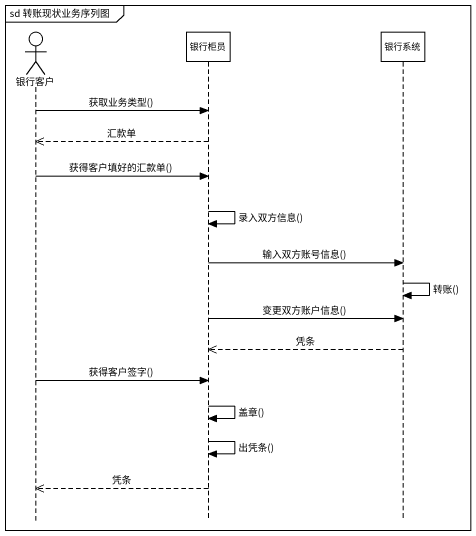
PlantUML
@startuml
mainframe sd 转账现状业务序列图
hide footbox
actor 银行客户
participant 银行柜员
participant 银行系统

银行客户 -> 银行柜员 : 获取业务类型()
银行柜员 -->> 银行客户 : 汇款单
银行客户 -> 银行柜员 : 获得客户填好的汇款单()
银行柜员 -> 银行柜员 : 录入双方信息()
银行柜员 -> 银行系统 : 输入双方账号信息()
银行系统 -> 银行系统 : 转账()
银行柜员 -> 银行系统 : 变更双方账户信息()
银行系统 -->> 银行柜员 : 凭条
银行客户 -> 银行柜员 : 获得客户签字()
银行柜员 -> 银行柜员 : 盖章()
银行柜员 -> 银行柜员 : 出凭条()
银行柜员 -->> 银行客户 : 凭条
@enduml
